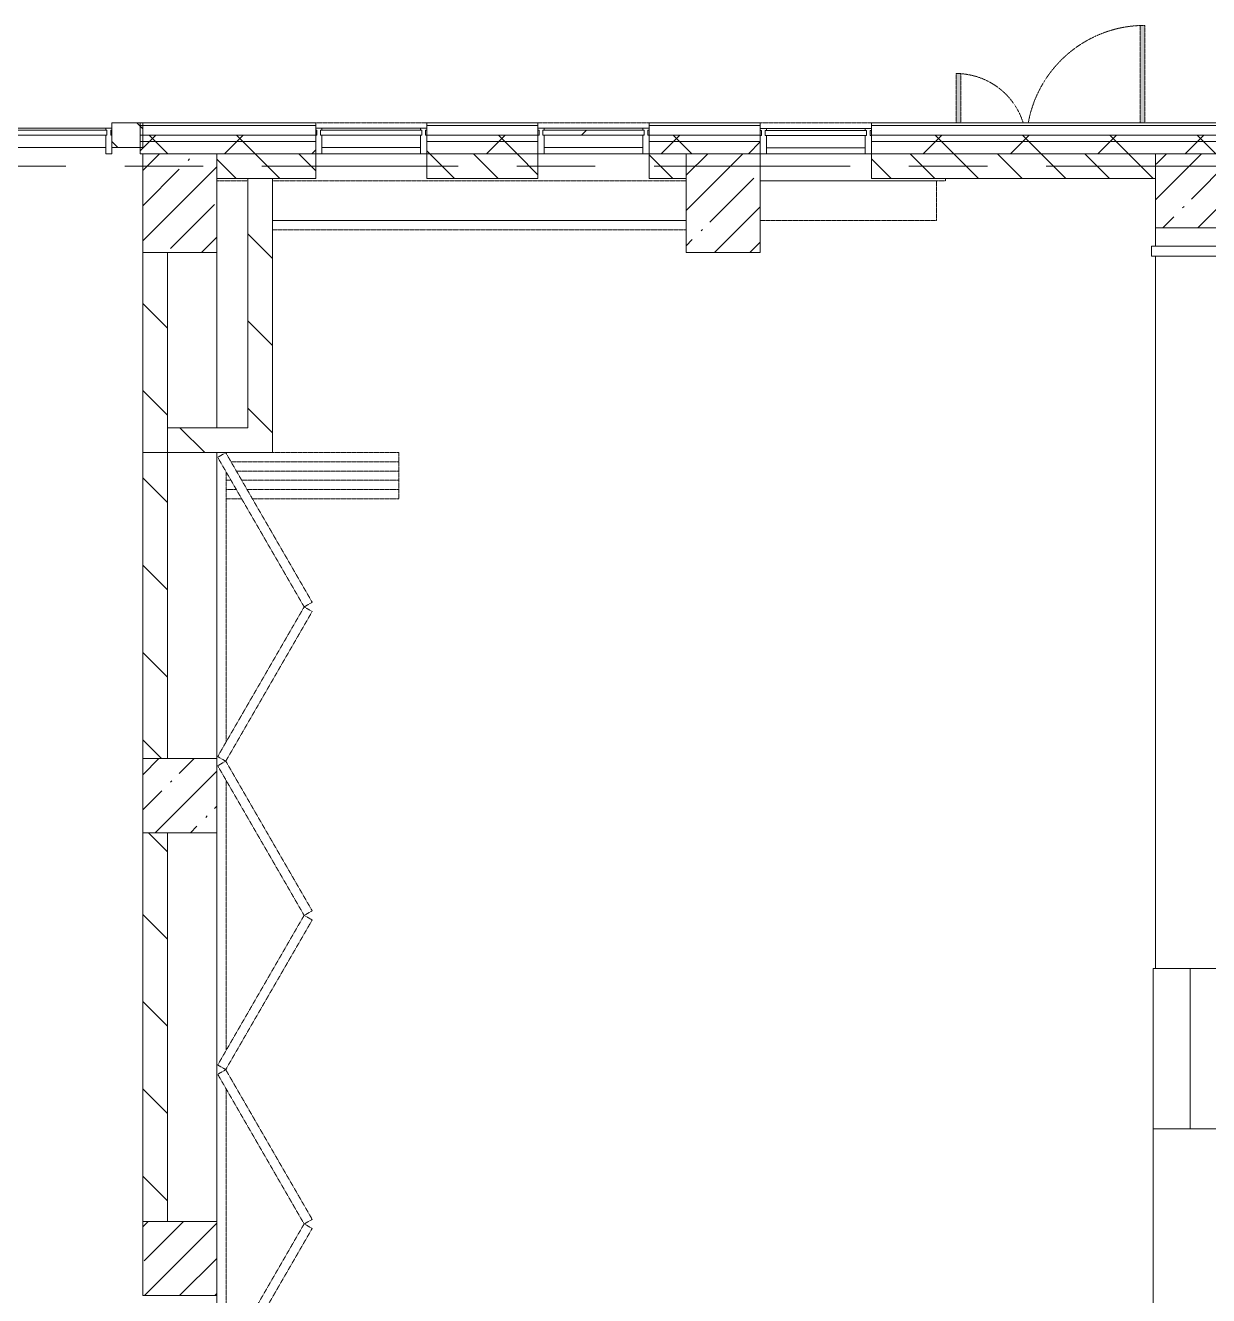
# Model space of a CAD drawing. Header units: millimetres. Extents: x 315 to 209858, y -8553 to 29000.
# Drawn here: x 87745 to 97325, y 17850 to 28140 of the extents above; entities that cross this region are included whole.
import ezdxf

# ---------------------------------------------------------------- set-up
doc = ezdxf.new("R2010")
doc.units = ezdxf.units.MM
doc.linetypes.add('200_ШТРИХ__ш1_п0_6_', pattern=[1.6, 1, -0.6])
doc.linetypes.add('Осевая', pattern=[3175, 635, -476.25, 1587.5, -476.25])
for name, color, linetype, lineweight in [('A-DETL-MBND-1', 7, '200_ШТРИХ__ш1_п0_6_', 9), ('A-GLAZ-CURT-2', 7, 'Continuous', 5), ('A-GLAZ-CWMG-2', 7, 'Continuous', 5), ('A-WALL', 7, 'Continuous', 9), ('A-WALL-2', 7, 'Continuous', 5), ('I-WALL-5', 7, 'Continuous', 5), ('S-COLS-2', 7, 'Continuous', 5), ('S-STRS-3', 7, 'Continuous', 5), ('Оси', 7, 'Continuous', 9), ('Оси-2', 7, 'Осевая', 9)]:
    doc.layers.add(name, color=color, linetype=linetype, lineweight=lineweight)
doc.layers.add('A-FLOR-2', color=7, linetype='Continuous', lineweight=5, true_color=0xaaaaaa)
pattern_1 = [(45, (74985, 0), (-353.5534, 353.5534), []), (135, (74985, 0), (-353.5534, -353.5534), [])]
pattern_2 = [(135, (74985, 0), (-176.7767, -176.7767), [])]
pattern_3 = [(135, (74985, 0), (-353.553, -353.553), [])]

# ---------------------------------------------------------------- blocks, each defined once
blk = doc.blocks.new('BSC_Колонна _Прямоугольная - 600х800-24078684-2_3_2_птичка')
at = {"layer": 'S-COLS-2'}
h = blk.add_hatch(dxfattribs=at)
h.set_pattern_fill('FP_104', color=256, style=0, pattern_type=2)
h.set_pattern_definition([(45, (-14010, -26700), (-285.123, 285.123), []), (45, (-13724.88, -26700), (-285.123, 285.123), [504.031, -100.806, 16.764, -84.042])])
h.paths.add_polyline_path([(300, -400), (300, 400), (-300, 400), (-300, -400)])
for p, q in [((300, 400), (-300, 400)), ((-300, 400), (-300, -400)), ((300, -400), (300, 400)), ((-300, -400), (300, -400))]:
    blk.add_line(p, q, dxfattribs=at)
blk = doc.blocks.new('BSC_Колонна _Прямоугольная - 600х600-23295697-2_3_2_птичка')
at = {"layer": 'S-COLS-2'}
h = blk.add_hatch(dxfattribs=at)
h.set_pattern_fill('FP_107', color=256, style=0, pattern_type=2)
h.set_pattern_definition([(45, (-14010, -18150), (-285.123, 285.123), []), (45, (-13724.88, -18150), (-285.123, 285.123), [504.031, -100.806, 16.764, -84.042])])
h.paths.add_polyline_path([(-300, -300), (300, -300), (300, 300), (-300, 300)])
for p, q in [((300, 300), (-300, 300)), ((-300, 300), (-300, -300)), ((300, -300), (300, 300)), ((-300, -300), (300, -300))]:
    blk.add_line(p, q, dxfattribs=at)
blk = doc.blocks.new('BSC_Колонна _Прямоугольная - 600х600-V102-2_3_2_птичка')
at = {"layer": 'S-COLS-2'}
h = blk.add_hatch(dxfattribs=at)
h.set_pattern_fill('FP_108', color=256, style=0, pattern_type=2)
h.set_pattern_definition([(45, (-14010, -21900), (-285.123, 285.123), []), (45, (-13724.88, -21900), (-285.123, 285.123), [504.031, -100.806, 16.764, -84.042])])
h.paths.add_polyline_path([(-300, -300), (300, -300), (300, 300), (-300, 300)])
for p, q in [((300, 300), (-300, 300)), ((-300, 300), (-300, -300)), ((300, -300), (300, 300)), ((-300, -300), (300, -300))]:
    blk.add_line(p, q, dxfattribs=at)
blk = doc.blocks.new('Прямоугольный импост - Импост структурный с накладкой - 190мм-22856075-2_3_2_птичка')
at = {"layer": 'A-GLAZ-CWMG-2'}
for p, q in [((0, 190), (-50, 190)), ((-50, 190), (-50, 40)), ((0, 40), (0, 190)), ((-50, 40), (-40, 40)), ((-40, 0), (-50, 0)), ((-50, 0), (-50, -17)), ((-40, 40), (-40, 0)), ((-10, 0), (-10, 40)), ((-10, 40), (0, 40)), ((0, 0), (-10, 0)), ((0, -17), (0, 0)), ((-50, -17), (0, -17))]:
    blk.add_line(p, q, dxfattribs=at)
blk = doc.blocks.new('Прямоугольный импост - Импост структурный с накладкой - 190мм-V108-2_3_2_птичка')
at = {"layer": 'A-GLAZ-CWMG-2'}
for p, q in [((0, 190), (-50, 190)), ((-50, 190), (-50, 40)), ((0, 40), (0, 188)), ((-50, 40), (-40, 40)), ((-40, 0), (-50, 0)), ((-50, 0), (-50, -17)), ((-40, 40), (-40, 0)), ((-10, 0), (-10, 40)), ((-10, 40), (0, 40)), ((0, 0), (-10, 0)), ((0, -17), (0, 0)), ((-50, -17), (0, -17))]:
    blk.add_line(p, q, dxfattribs=at)
blk = doc.blocks.new('Системная панель - Стекло - 40мм-V116-2_3_2_птичка')
at = {"layer": 'A-GLAZ-CURT-2'}
for p, q in [((397.5, 0), (-397.5, 0)), ((-397.5, 0), (-397.5, -40)), ((397.5, -40), (397.5, 0)), ((-397.5, -40), (397.5, -40))]:
    blk.add_line(p, q, dxfattribs=at)
blk = doc.blocks.new('Прямоугольный импост - Импост структурный с накладкой - 190мм-22856073-2_3_2_птичка')
at = {"layer": 'A-GLAZ-CWMG-2'}
for p, q in [((-50, 40), (-50, 190)), ((-50, 190), (0, 190)), ((0, 190), (0, 40)), ((-40, 40), (-50, 40)), ((-50, -17), (-50, 0)), ((-50, 0), (-40, 0)), ((-40, 0), (-40, 40)), ((-10, 40), (-10, 0)), ((0, 40), (-10, 40)), ((-10, 0), (0, 0)), ((0, 0), (0, -17)), ((0, -17), (-50, -17))]:
    blk.add_line(p, q, dxfattribs=at)
blk = doc.blocks.new('Прямоугольный импост - Импост структурный с накладкой - 160мм-22794259-2_3_2_птичка')
at = {"layer": 'A-GLAZ-CWMG-2'}
for p, q in [((4160, 27307), (4935, 27307)), ((4160, 27150), (4935, 27150))]:
    blk.add_line(p, q, dxfattribs=at)
blk = doc.blocks.new('Системная панель - Стекло - 40мм-V125-2_3_2_птичка')
at = {"layer": 'A-GLAZ-CURT-2'}
h = blk.add_hatch(dxfattribs=at)
h.set_pattern_fill('FP_134', color=256, style=0, pattern_type=2)
h.set_pattern_definition([(45, (-17860.3, -26790), (-1414.21, 1414.21), [1000, -3000]), (45, (-18860.3, -27290), (-1414.21, 1414.21), [3000, -1000]), (45, (-16860.3, -27790), (-1414.21, 1414.21), [1000, -3000])])
h.paths.add_polyline_path([(-410, -40), (410, -40), (410, 0), (-410, 0)])
for p, q in [((410, 0), (-410, 0)), ((-410, 0), (-410, -40)), ((-410, -40), (410, -40)), ((410, -40), (410, 0))]:
    blk.add_line(p, q, dxfattribs=at)
blk = doc.blocks.new('Системная панель - Стекло - 40мм-V126-2_3_2_птичка')
at = {"layer": 'A-GLAZ-CURT-2'}
for p, q in [((410, 0), (-410, 0)), ((-410, 0), (-410, -40)), ((-410, -40), (410, -40)), ((410, -40), (410, 0))]:
    blk.add_line(p, q, dxfattribs=at)
blk = doc.blocks.new('Прямоугольный импост - Импост структурный с накладкой - 160мм Темный-33186089-2_3_2_птичка')
at = {"layer": 'A-GLAZ-CWMG-2'}
for p, q in [((16960, 27307), (17760, 27307)), ((16960, 27150), (17760, 27150))]:
    blk.add_line(p, q, dxfattribs=at)
blk = doc.blocks.new('DOR__перегородка__Прямоугольная - ТП-2_ Вн_ДПГ_9480х4200h_2-23998078-2_3_2_птичка')
at = {"layer": 'A-DETL-MBND-1'}
for p, q in [((3, -75), (1987, -75)), ((1982, -72), (2019, -7)), ((3194, -772), (1982, -72)), ((2019, -7), (3231, -707)), ((2137, -75), (4324, -75)), ((3230, -707), (4443, -7)), ((4480, -72), (3268, -772)), ((4443, -7), (4480, -72)), ((4474, -75), (4487, -75)), ((4481, -72), (4518, -7)), ((5693, -772), (4481, -72)), ((4518, -7), (5731, -707)), ((4637, -75), (6824, -75)), ((5730, -707), (6942, -7)), ((6980, -72), (5767, -772)), ((6942, -7), (6980, -72)), ((6974, -75), (6985, -75)), ((6979, -72), (7017, -7)), ((8192, -772), (6979, -72)), ((7017, -7), (8229, -707)), ((7135, -75), (9323, -75)), ((8229, -707), (9441, -7)), ((9479, -72), (8267, -772)), ((9105, -201), (9105, -75)), ((9180, -158), (9180, -75)), ((9255, -114), (9255, -75)), ((9441, -7), (9479, -72)), ((9473, -75), (9480, -75)), ((9255, -1474), (9255, -201)), ((9330, -1474), (9330, -158)), ((9405, -1474), (9405, -114)), ((9105, -1474), (9105, -288)), ((9180, -1474), (9180, -244)), ((9480, -1474), (9480, -450)), ((3231, -707), (3194, -772)), ((3268, -772), (3230, -707)), ((5731, -707), (5693, -772)), ((5767, -772), (5730, -707)), ((8229, -707), (8192, -772)), ((8267, -772), (8229, -707)), ((9105, -1474), (9480, -1474))]:
    blk.add_line(p, q, dxfattribs=at)
blk = doc.blocks.new('BSC_Колонна _Прямоугольная - 600х600-V156-2_3_2_птичка')
at = {"layer": 'S-COLS-2'}
h = blk.add_hatch(dxfattribs=at)
h.set_pattern_fill('FP_152', color=256, style=0, pattern_type=2)
h.set_pattern_definition([(45, (-22210, -26800), (-285.123, 285.123), []), (45, (-21924.88, -26800), (-285.123, 285.123), [504.031, -100.806, 16.764, -84.042])])
h.paths.add_polyline_path([(-300, -300), (300, -300), (300, 300), (-300, 300), (-300, 146)])
for p, q in [((300, 300), (-300, 300)), ((-300, 300), (-300, -300)), ((300, -300), (300, 300)), ((-300, -300), (300, -300))]:
    blk.add_line(p, q, dxfattribs=at)
blk = doc.blocks.new('Перекрытия 3 - Перекрытия 4-20977624-2_3_2_птичка')
at = {"layer": 'S-STRS-3'}
for p, q in [((21910, 26500), (21910, 26351)), ((22810, 26351), (22810, 26500)), ((23710, 26351), (23710, 26500)), ((24610, 26351), (24610, 26500)), ((25510, 26351), (25510, 26500)), ((26410, 26351), (26410, 26500)), ((27310, 26351), (27310, 26500)), ((28210, 26351), (28210, 26500)), ((29110, 26351), (29110, 26500)), ((30010, 26351), (30010, 26500)), ((21910, 26270), (21910, 20500)), ((22810, 20500), (22810, 26270)), ((23710, 20500), (23710, 26270)), ((24610, 20500), (24610, 26270)), ((25510, 20500), (25510, 26270)), ((26410, 20500), (26410, 26270)), ((27310, 20500), (27310, 26270)), ((28210, 20500), (28210, 26270)), ((29110, 20500), (29110, 26270)), ((30010, 22600), (30010, 26270)), ((30010, 20500), (30010, 22000)), ((22490, 20500), (21910, 20500)), ((23390, 20500), (22810, 20500)), ((24290, 20500), (23710, 20500)), ((25190, 20500), (24610, 20500)), ((26090, 20500), (25510, 20500)), ((26990, 20500), (26410, 20500)), ((27890, 20500), (27310, 20500)), ((28790, 20500), (28210, 20500)), ((29690, 20500), (29110, 20500)), ((30610, 20500), (30010, 20500))]:
    blk.add_line(p, q, dxfattribs=at)
blk = doc.blocks.new('BSC_Колонна _Прямоугольная - 600х800-V202-2_3_2_птичка')
at = {"layer": 'S-COLS-2'}
h = blk.add_hatch(dxfattribs=at)
h.set_pattern_fill('FP_190', color=256, style=0, pattern_type=2)
h.set_pattern_definition([(45, (-18410.26, -26700), (-285.123, 285.123), []), (45, (-18125.13, -26700), (-285.123, 285.123), [504.031, -100.806, 16.764, -84.042])])
h.paths.add_polyline_path([(300, -400), (300, 400), (-300, 400), (-300, -400)])
for p, q in [((300, 400), (-300, 400)), ((-300, 400), (-300, -400)), ((300, -400), (300, 400)), ((-300, -400), (300, -400))]:
    blk.add_line(p, q, dxfattribs=at)
blk = doc.blocks.new('110_Дверь_СКБ_2Ст_Наружная - ДН-1_л_ Двухстворчатая 1450 х3300 _h_ в свету с верхним остеклением-23567691-2_3_2_птичка')
at = {"layer": 'A-DETL-MBND-1'}
for points in [[(784.5, 125), (784.5, 915), (744.5, 915), (744.5, 125)], [(-705.5, 125), (-705.5, 525), (-745.5, 525), (-745.5, 125)]]:
    blk.add_hatch(color=256, dxfattribs=at).paths.add_polyline_path(points)
for p, q in [((784.5, 915), (744.5, 915)), ((744.5, 915), (744.5, 125)), ((784.5, 125), (784.5, 915)), ((-745.5, 525), (-745.5, 125)), ((-705.5, 525), (-745.5, 525)), ((-705.5, 125), (-705.5, 525))]:
    blk.add_line(p, q, dxfattribs=at)
for centre, radius, start, end in [((784.5, -45), 960, 90, 169.73704), ((-745.5, -45), 570, 17.53545, 90)]:
    blk.add_arc(centre, radius, start, end, dxfattribs=at)
blk = doc.blocks.new('Системная панель - Стекло - 40мм-V215-2_3_2_птичка')
at = {"layer": 'A-GLAZ-CURT-2'}
for p, q in [((410, 0), (-410, 0)), ((-410, 0), (-410, -40)), ((-410, -40), (410, -40)), ((410, -40), (410, 0))]:
    blk.add_line(p, q, dxfattribs=at)
blk = doc.blocks.new('Перекрытия 2 - Перекрытия 4-32990152-2_3_2_птичка')
at = {"layer": 'S-STRS-3'}
for p, q in [((21910, 19180), (22510, 19180)), ((21910, 19180), (21910, 15411)), ((22810, 19180), (23410, 19180)), ((22810, 15411), (22810, 19180)), ((23710, 19180), (24310, 19180)), ((23710, 15411), (23710, 19180)), ((24610, 19180), (25210, 19180)), ((24610, 15411), (24610, 19180)), ((25510, 19180), (26110, 19180)), ((25510, 15411), (25510, 19180)), ((26410, 19180), (27010, 19180)), ((26410, 15411), (26410, 19180)), ((27310, 19180), (27910, 19180)), ((27310, 15411), (27310, 19180)), ((28210, 19180), (28810, 19180)), ((28210, 15411), (28210, 19180)), ((29110, 19180), (29710, 19180)), ((29110, 15411), (29110, 19180)), ((30010, 19180), (30610, 19180)), ((30010, 15411), (30010, 19180)), ((30610, 18430), (30610, 19180)), ((30610, 15411), (30610, 17830)), ((21910, 15330), (21910, 15200)), ((22810, 15200), (22810, 15330)), ((23710, 15200), (23710, 15330)), ((24610, 15200), (24610, 15330)), ((25510, 15200), (25510, 15330)), ((26410, 15200), (26410, 15330)), ((27310, 15200), (27310, 15330)), ((28210, 15200), (28210, 15330)), ((29110, 15200), (29110, 15330)), ((30010, 15200), (30010, 15330)), ((30610, 15200), (30610, 15330)), ((22810, 15200), (21910, 15200)), ((23710, 15200), (22810, 15200)), ((24610, 15200), (23710, 15200)), ((25510, 15200), (24610, 15200)), ((26410, 15200), (25510, 15200)), ((27310, 15200), (26410, 15200)), ((28210, 15200), (27310, 15200)), ((29110, 15200), (28210, 15200)), ((30010, 15200), (29110, 15200)), ((30610, 15200), (30010, 15200))]:
    blk.add_line(p, q, dxfattribs=at)
blk = doc.blocks.new('Стены наклон_ амфитеатр1 - Стены наклон_ амфитеатр-33007412-2_3_2_птичка')
at = {"layer": 'A-WALL-2'}
for p, q in [((21879, 26351), (21879, 26270)), ((30610, 26351), (21879, 26351)), ((30610, 26270), (30610, 26351)), ((21879, 26270), (30610, 26270))]:
    blk.add_line(p, q, dxfattribs=at)
blk = doc.blocks.new('Зашивка приборов отопления12 - Зашивка приборов отопления-33278990-2_3_2_птичка')
at = {"layer": 'A-DETL-MBND-1'}
for p, q in [((37640, 23400), (34290, 23400)), ((34290, 23079), (37640, 23079)), ((37640, 23079), (34290, 23079)), ((34290, 23004), (37640, 23004))]:
    blk.add_line(p, q, dxfattribs=at)
blk = doc.blocks.new('Зашивка приборов отопления13 - Зашивка приборов отопления-33279120-2_3_2_птичка')
at = {"layer": 'A-DETL-MBND-1'}
for p, q in [((20136, 26880), (18710, 26880)), ((20136, 26560), (20136, 26880)), ((18710, 26560), (20136, 26560))]:
    blk.add_line(p, q, dxfattribs=at)

msp = doc.modelspace()

# ---------------------------------------------------------------- hatches: boundary and pattern name
at = {"layer": 'A-WALL-2'}
h = msp.add_hatch(dxfattribs=at)
h.set_pattern_fill('FP_115', color=256, style=0, pattern_type=2)
h.set_pattern_definition(pattern_2)
h.paths.add_polyline_path([(88534.4, 27150), (88695, 27150), (88695, 27350), (88445.3, 27350), (88445.3, 27150)])
h.paths.add_polyline_path([(79045, 27150), (79095, 27150), (79095, 27350), (79045, 27350)])
h = msp.add_hatch(dxfattribs=at)
h.set_pattern_fill('FP_105', color=256, style=0, pattern_type=2)
h.set_pattern_definition(pattern_1)
h.paths.add_polyline_path([(108695, 27200), (108695, 27250), (94595.3, 27250), (94595.3, 27200), (108595, 27200)])
h.paths.add_polyline_path([(93695.3, 27200), (93695.3, 27250), (92795.3, 27250), (92795.3, 27200)])
h.paths.add_polyline_path([(88674, 27200), (90095.3, 27200), (90095.3, 27250), (88674, 27250)])
h.paths.add_polyline_path([(91895.3, 27200), (91895.3, 27250), (90995.3, 27250), (90995.3, 27200), (91657.2, 27200)])
h = msp.add_hatch(dxfattribs=at)
h.set_pattern_fill('FP_105', color=256, style=0, pattern_type=2)
h.set_pattern_definition(pattern_1)
h.paths.add_polyline_path([(108312.2, 27100), (108595, 27100), (108595, 27200), (94595.3, 27200), (94595.3, 27100), (106230.3, 27100)])
h.paths.add_polyline_path([(89575.3, 27100), (90095.3, 27100), (90095.3, 27200), (88674, 27200), (88674, 27100), (89295, 27100)])
h.paths.add_polyline_path([(90995.3, 27100), (91895.3, 27100), (91895.3, 27200), (90995.3, 27200)])
h.paths.add_polyline_path([(93695.3, 27100), (93695.3, 27200), (92795.3, 27200), (92795.3, 27100), (93095.3, 27100)])
h = msp.add_hatch(dxfattribs=at)
h.set_pattern_fill('FP_115', color=256, style=0, pattern_type=2)
h.set_pattern_definition(pattern_2)
h.paths.add_polyline_path([(89295, 26900), (90095.3, 26900), (90095.3, 27100), (89295, 27100), (89295, 26945.8)])
h.paths.add_polyline_path([(93095.3, 26900), (93095.3, 27100), (92795.3, 27100), (92795.3, 26900)])
h.paths.add_polyline_path([(96895, 26900), (96895, 27100), (94595.3, 27100), (94595.3, 26900)])
h.paths.add_polyline_path([(90995.3, 26900), (91895.3, 26900), (91895.3, 27100), (90995.3, 27100), (90995.3, 26945.8)])
at = {"layer": 'I-WALL-5'}
h = msp.add_hatch(dxfattribs=at)
h.set_pattern_fill('FP_116', color=256, style=0, pattern_type=2)
h.set_pattern_definition(pattern_3)
h.paths.add_polyline_path([(89575.3, 24680), (89745, 24680), (89745, 26900), (89545, 26900), (89545, 24680)])
h = msp.add_hatch(dxfattribs=at)
h.set_pattern_fill('FP_116', color=256, style=0, pattern_type=2)
h.set_pattern_definition(pattern_3)
h.paths.add_polyline_path([(88895.3, 24680), (88895.3, 26300), (88695.3, 26300), (88695.3, 24680)])
h = msp.add_hatch(dxfattribs=at)
h.set_pattern_fill('FP_116', color=256, style=0, pattern_type=2)
h.set_pattern_definition(pattern_3)
h.paths.add_polyline_path([(88695.3, 15200), (88895.3, 15200), (88895.3, 17850), (88695.3, 17850), (88695.3, 16294.7)])
h.paths.add_polyline_path([(88895.3, 18450), (88895.3, 21600), (88695.3, 21600), (88695.3, 18450)])
h.paths.add_polyline_path([(88895.3, 22200), (88895.3, 26300), (88695.3, 26300), (88695.3, 22200)])
h = msp.add_hatch(dxfattribs=at)
h.set_pattern_fill('FP_116', color=256, style=0, pattern_type=2)
h.set_pattern_definition(pattern_3)
h.paths.add_polyline_path([(89545, 24680), (89545, 24880), (88895.3, 24880), (88895.3, 24680)])

# ---------------------------------------------------------------- linework, layer by layer
at = {"layer": 'A-DETL-MBND-1'}
for p, q in [((90095.3, 27350), (90995.3, 27350)), ((91895.3, 27350), (92795.3, 27350)), ((93695.3, 27350), (94595.3, 27350)), ((90145.3, 27100), (90945.3, 27100)), ((90945.3, 27100), (90145.3, 27100)), ((91945.3, 27100), (92745.3, 27100)), ((92745.3, 27100), (91945.3, 27100)), ((93744.8, 27100), (94545.4, 27100)), ((94545.4, 27100), (93744.8, 27100)), ((89545, 26880), (89295, 26880)), ((93095.3, 26880), (89745, 26880)), ((95195, 26880), (93695.3, 26880)), ((95195, 26900), (95195, 26880))]:
    msp.add_line(p, q, dxfattribs=at)
at = {"layer": 'A-FLOR-2'}
for p, q in [((89295.3, 24880), (89295.3, 26500)), ((89295.3, 15200), (89295.3, 24680))]:
    msp.add_line(p, q, dxfattribs=at)
at = {"layer": 'A-WALL'}
for p, q in [((90095.3, 27330), (88674, 27330)), ((91895.3, 27330), (90995.3, 27330)), ((93695.3, 27330), (92795.3, 27330)), ((108825, 27330), (94595.3, 27330)), ((90095.3, 27250), (88674, 27250)), ((90095.3, 27200), (88674, 27200)), ((91895.3, 27250), (90995.3, 27250)), ((91895.3, 27200), (90995.3, 27200)), ((93695.3, 27250), (92795.3, 27250)), ((93695.3, 27200), (92795.3, 27200)), ((108745, 27250), (94595.3, 27250)), ((108695, 27200), (94595.3, 27200)), ((90095.3, 27100), (89295, 27100)), ((91895.3, 27100), (90995.3, 27100)), ((93095.3, 27100), (92795.3, 27100)), ((96895, 27100), (94595.3, 27100)), ((89745, 26900), (89545, 26900))]:
    msp.add_line(p, q, dxfattribs=at)
at = {"layer": 'A-WALL-2'}
for p, q in [((90095.3, 27350), (88445.3, 27350)), ((88445.3, 27350), (88445.3, 27150)), ((88674, 27350), (88674, 27100)), ((88695, 27150), (88695, 27350)), ((90095.3, 27100), (90095.3, 27350)), ((91895.3, 27350), (90995.3, 27350)), ((90995.3, 27350), (90995.3, 27100)), ((91895.3, 27100), (91895.3, 27350)), ((93695.3, 27350), (92795.3, 27350)), ((92795.3, 27350), (92795.3, 27100)), ((93695.3, 27100), (93695.3, 27350)), ((108845, 27350), (94595.3, 27350)), ((94595.3, 27350), (94595.3, 27100)), ((88445.3, 27150), (88695, 27150)), ((88674, 27100), (88695, 27100)), ((89295, 27100), (90095.3, 27100)), ((90095.3, 26900), (90095.3, 27100)), ((90995.3, 27100), (91895.3, 27100)), ((90995.3, 27100), (90995.3, 26900)), ((91895.3, 26900), (91895.3, 27100)), ((92795.3, 27100), (93095.3, 27100)), ((92795.3, 27100), (92795.3, 26900)), ((94595.3, 27100), (96895, 27100)), ((94595.3, 27100), (94595.3, 26900)), ((89295, 26900), (89545, 26900)), ((89745, 26900), (90095.3, 26900)), ((90995.3, 26900), (91895.3, 26900)), ((92795.3, 26900), (93095.3, 26900)), ((94595.3, 26900), (96895, 26900))]:
    msp.add_line(p, q, dxfattribs=at)
at = {"layer": 'I-WALL-5'}
for p, q in [((89545, 26900), (89545, 24880)), ((89745, 24680), (89745, 26900)), ((88695.3, 26300), (88695.3, 22200)), ((88895.3, 22200), (88895.3, 26300)), ((89545, 24880), (88895.3, 24880)), ((88695.3, 24680), (89745, 24680)), ((88695.3, 21600), (88695.3, 18450)), ((88895.3, 18450), (88895.3, 21600))]:
    msp.add_line(p, q, dxfattribs=at)
at = {"layer": 'S-STRS-3'}
for p, q in [((96875, 20500), (96875, 19200)), ((96875, 20500), (96895, 20500)), ((96875, 20500), (96875, 19200)), ((97175, 20500), (97175, 19200)), ((97175, 20500), (97175, 19200))]:
    msp.add_line(p, q, dxfattribs=at)
at = {"layer": 'Оси'}
msp.add_line((96345, 27000), (108845, 27000), dxfattribs=at)
at = {"layer": 'Оси-2'}
msp.add_line((85374, 27000), (96345, 27000), dxfattribs=at)

# ---------------------------------------------------------------- block references
at = {"layer": 'A-DETL-MBND-1'}
for name, p in [('110_Дверь_СКБ_2Ст_Наружная - ДН-1_л_ Двухстворчатая 1450 х3300 _h_ в свету с верхним остеклением-23567691-2_3_2_птичка', (96025.5, 27225)), ('Зашивка приборов отопления12 - Зашивка приборов отопления-33278990-2_3_2_птичка', (55455.3, 3480)), ('Зашивка приборов отопления13 - Зашивка приборов отопления-33279120-2_3_2_птичка', (74985, 0))]:
    msp.add_blockref(name, p, dxfattribs=at)
at = {"layer": 'A-DETL-MBND-1', "rotation": 90.00000000000044}
msp.add_blockref('DOR__перегородка__Прямоугольная - ТП-2_ Вн_ДПГ_9480х4200h_2-23998078-2_3_2_птичка', (89295, 15200), dxfattribs=at)
at = {"layer": 'A-GLAZ-CURT-2'}
for name, p in [('Системная панель - Стекло - 40мм-V116-2_3_2_птичка', (88007.8, 27290)), ('Системная панель - Стекло - 40мм-V215-2_3_2_птичка', (90545.3, 27290)), ('Системная панель - Стекло - 40мм-V125-2_3_2_птичка', (92345.3, 27290)), ('Системная панель - Стекло - 40мм-V126-2_3_2_птичка', (94145.3, 27288.3))]:
    msp.add_blockref(name, p, dxfattribs=at)
at = {"layer": 'A-GLAZ-CWMG-2'}
for name, p in [('Прямоугольный импост - Импост структурный с накладкой - 160мм-22794259-2_3_2_птичка', (83460.3, 0)), ('Прямоугольный импост - Импост структурный с накладкой - 160мм Темный-33186089-2_3_2_птичка', (73185, 0)), ('Прямоугольный импост - Импост структурный с накладкой - 160мм Темный-33186089-2_3_2_птичка', (74985, 0)), ('Прямоугольный импост - Импост структурный с накладкой - 160мм Темный-33186089-2_3_2_птичка', (76785, -1.7))]:
    msp.add_blockref(name, p, dxfattribs=at)
at = {"layer": 'A-GLAZ-CWMG-2', "extrusion": (0, 0, -1), "rotation": 180}
for p in [(-88445.3, 27290), (-90995.3, 27290), (-92795.3, 27290), (-94595.3, 27288.3)]:
    msp.add_blockref('Прямоугольный импост - Импост структурный с накладкой - 190мм-22856073-2_3_2_птичка', p, dxfattribs=at)
at = {"layer": 'A-GLAZ-CWMG-2', "rotation": 180}
for name, p in [('Прямоугольный импост - Импост структурный с накладкой - 190мм-22856075-2_3_2_птичка', (90095.3, 27290)), ('Прямоугольный импост - Импост структурный с накладкой - 190мм-22856075-2_3_2_птичка', (91895.3, 27290)), ('Прямоугольный импост - Импост структурный с накладкой - 190мм-V108-2_3_2_птичка', (93695.3, 27288.3))]:
    msp.add_blockref(name, p, dxfattribs=at)
at = {"layer": 'A-WALL-2'}
msp.add_blockref('Стены наклон_ амфитеатр1 - Стены наклон_ амфитеатр-33007412-2_3_2_птичка', (74985, 0), dxfattribs=at)
at = {"layer": 'S-COLS-2'}
for name, p in [('BSC_Колонна _Прямоугольная - 600х800-24078684-2_3_2_птичка', (88995, 26700)), ('BSC_Колонна _Прямоугольная - 600х800-V202-2_3_2_птичка', (93395.3, 26700)), ('BSC_Колонна _Прямоугольная - 600х600-V156-2_3_2_птичка', (97195, 26800)), ('BSC_Колонна _Прямоугольная - 600х600-V102-2_3_2_птичка', (88995, 21900)), ('BSC_Колонна _Прямоугольная - 600х600-23295697-2_3_2_птичка', (88995, 18150))]:
    msp.add_blockref(name, p, dxfattribs=at)
at = {"layer": 'S-STRS-3'}
for name, p in [('Перекрытия 3 - Перекрытия 4-20977624-2_3_2_птичка', (74985, 0)), ('Перекрытия 2 - Перекрытия 4-32990152-2_3_2_птичка', (74965, 20))]:
    msp.add_blockref(name, p, dxfattribs=at)

doc.saveas('drawing.dxf')
